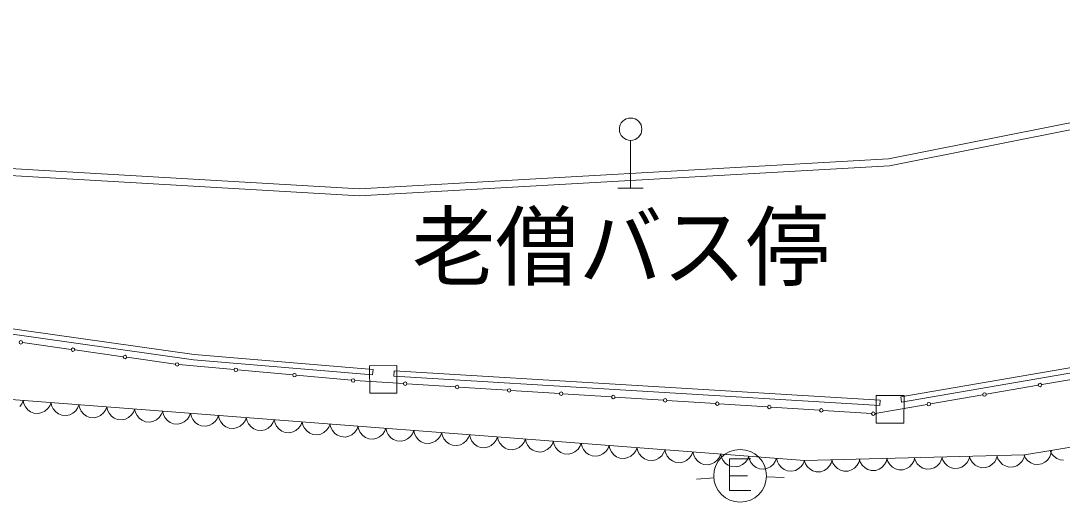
# Model space of a CAD drawing. Units: millimetres, scale not verified. Extents: x 40000 to 680000, y 20000 to 380000.
# Drawn here: x 157140 to 186764, y 277357 to 291058 of the extents above; entities that cross this region are included whole.
import ezdxf
from ezdxf.enums import TextEntityAlignment as Align

# ---------------------------------------------------------------- set-up
doc = ezdxf.new("R2010")
doc.units = ezdxf.units.MM
doc.header["$LTSCALE"] = 1000
doc.layers.add('M-STR-STRC', color=7, linetype='Continuous', lineweight=13)
doc.layers.add('M-WORK', color=1, linetype='Continuous', lineweight=13)
doc.styles.add('ＭＳ Ｐゴシック', font='')
doc.styles.get('ＭＳ Ｐゴシック').set_extended_font_data('MS PGothic')

msp = doc.modelspace()

# ---------------------------------------------------------------- linework, layer by layer
at = {"layer": 'M-STR-STRC'}
for p, q in [((157191, 281902), (158574, 281706)), ((158673, 281692), (160056, 281495)), ((160155, 281481), (161538, 281285)), ((161637, 281273), (163207, 281131)), ((163306, 281121), (164876, 280979)), ((164975, 280970), (166545, 280827)), ((186184, 280702), (187667, 280957)), ((166644, 280819), (168024, 280731)), ((168124, 280724), (169504, 280636)), ((169604, 280630), (170983, 280541)), ((184603, 280429), (186085, 280685)), ((171083, 280535), (172463, 280447)), ((172563, 280440), (173943, 280352)), ((174042, 280346), (175422, 280258)), ((175522, 280251), (176902, 280163)), ((183021, 280157), (184504, 280412)), ((177002, 280156), (178381, 280068)), ((178481, 280062), (179861, 279974)), ((179961, 279967), (181341, 279879)), ((181440, 279884), (182923, 280140))]:
    msp.add_line(p, q, dxfattribs=at)
for centre in [(157142, 281909), (158624, 281699), (160105, 281488), (161587, 281278), (163256, 281126), (164925, 280974), (166594, 280822), (168074, 280728), (169554, 280633), (171033, 280538), (186135, 280693), (172513, 280444), (173993, 280349), (175472, 280254), (184553, 280421), (176952, 280160), (178431, 280065), (179911, 279970), (182972, 280148), (181391, 279876)]:
    msp.add_circle(centre, 50, dxfattribs=at)
at = {"layer": 'M-WORK'}
for p, q in [((181823, 287133), (201618, 291058)), ((181848, 286934), (201643, 290859)), ((143068, 287654), (166777, 286277)), ((174488, 287651), (174488, 286291)), ((143068, 287453), (166777, 286076)), ((166777, 286277), (181823, 287133)), ((166777, 286076), (181848, 286934)), ((174128, 286291), (174848, 286291)), ((162067, 281559), (143824, 284130)), ((162050, 281410), (143817, 283980)), ((167162, 281134), (162067, 281559)), ((189122, 281551), (182171, 280352)), ((167149, 280984), (162050, 281410)), ((167060, 281239), (167836, 281244)), ((167065, 280459), (167060, 281239)), ((167149, 280984), (167162, 281134)), ((167836, 281244), (167841, 280464)), ((189161, 281406), (182196, 280204)), ((167751, 280943), (167760, 281093)), ((181573, 280107), (167751, 280943)), ((181582, 280257), (167760, 281093)), ((154029, 280497), (179433, 278546)), ((157167, 280159), (157206, 280253)), ((157203, 280253), (157227, 280155)), ((167841, 280464), (167065, 280459)), ((181477, 279606), (181477, 280398)), ((181477, 280398), (182265, 280397)), ((181573, 280107), (181582, 280257)), ((182171, 280352), (182196, 280204)), ((182265, 280397), (182264, 279606)), ((157113, 280083), (157167, 280159)), ((157227, 280155), (157269, 280071)), ((157269, 280071), (157343, 279985)), ((157343, 279985), (157419, 279931)), ((157738, 279907), (157821, 279949)), ((157821, 279949), (157907, 280022)), ((157907, 280022), (157961, 280098)), ((157961, 280098), (158000, 280192)), ((157997, 280192), (158021, 280094)), ((158021, 280094), (158063, 280010)), ((158063, 280010), (158136, 279924)), ((158615, 279888), (158701, 279961)), ((158701, 279961), (158755, 280037)), ((158755, 280037), (158794, 280131)), ((158790, 280131), (158815, 280033)), ((158815, 280033), (158857, 279949)), ((158857, 279949), (158930, 279864)), ((159495, 279900), (159549, 279977)), ((159549, 279977), (159588, 280070)), ((159584, 280070), (159609, 279972)), ((159609, 279972), (159651, 279888)), ((160343, 279916), (160382, 280009)), ((160378, 280009), (160403, 279911)), ((161137, 279855), (161176, 279948)), ((161172, 279948), (161197, 279850)), ((157419, 279931), (157512, 279892)), ((157512, 279892), (157640, 279882)), ((157640, 279882), (157738, 279907)), ((158136, 279924), (158213, 279871)), ((158213, 279871), (158306, 279831)), ((158306, 279831), (158433, 279821)), ((158433, 279821), (158532, 279846)), ((158532, 279846), (158615, 279888)), ((158930, 279864), (159006, 279810)), ((159006, 279810), (159100, 279770)), ((159100, 279770), (159227, 279761)), ((159227, 279761), (159326, 279785)), ((159326, 279785), (159409, 279827)), ((159409, 279827), (159495, 279900)), ((159651, 279888), (159724, 279803)), ((159724, 279803), (159800, 279749)), ((159800, 279749), (159894, 279709)), ((159894, 279709), (160021, 279700)), ((160021, 279700), (160119, 279724)), ((160119, 279724), (160203, 279766)), ((160203, 279766), (160289, 279839)), ((160289, 279839), (160343, 279916)), ((160403, 279911), (160445, 279828)), ((160445, 279828), (160518, 279742)), ((160518, 279742), (160594, 279688)), ((160594, 279688), (160688, 279648)), ((160815, 279639), (160913, 279663)), ((160913, 279663), (160997, 279705)), ((160997, 279705), (161083, 279779)), ((161083, 279779), (161137, 279855)), ((161197, 279850), (161238, 279767)), ((161238, 279767), (161312, 279681)), ((161312, 279681), (161388, 279627)), ((161791, 279644), (161877, 279718)), ((161877, 279718), (161931, 279794)), ((161931, 279794), (161970, 279887)), ((161966, 279887), (161991, 279789)), ((161991, 279789), (162032, 279706)), ((162032, 279706), (162106, 279620)), ((162585, 279583), (162670, 279657)), ((162670, 279657), (162724, 279733)), ((162724, 279733), (162764, 279826)), ((162760, 279826), (162784, 279728)), ((162784, 279728), (162826, 279645)), ((163464, 279596), (163518, 279672)), ((163518, 279672), (163558, 279765)), ((163554, 279765), (163578, 279667)), ((163578, 279667), (163620, 279584)), ((164312, 279611), (164351, 279704)), ((164348, 279704), (164372, 279606)), ((160688, 279648), (160815, 279639)), ((161388, 279627), (161481, 279587)), ((161481, 279587), (161609, 279578)), ((161609, 279578), (161707, 279602)), ((161707, 279602), (161791, 279644)), ((162106, 279620), (162182, 279566)), ((162182, 279566), (162275, 279527)), ((162275, 279527), (162403, 279517)), ((162403, 279517), (162501, 279541)), ((162501, 279541), (162585, 279583)), ((162826, 279645), (162900, 279559)), ((162900, 279559), (162976, 279505)), ((162976, 279505), (163069, 279466)), ((163069, 279466), (163197, 279456)), ((163197, 279456), (163295, 279480)), ((163295, 279480), (163378, 279522)), ((163378, 279522), (163464, 279596)), ((163620, 279584), (163694, 279498)), ((163694, 279498), (163770, 279444)), ((163770, 279444), (163863, 279405)), ((163863, 279405), (163991, 279395)), ((163991, 279395), (164089, 279419)), ((164089, 279419), (164172, 279461)), ((164172, 279461), (164258, 279535)), ((164258, 279535), (164312, 279611)), ((164372, 279606), (164414, 279523)), ((164414, 279523), (164488, 279437)), ((164488, 279437), (164564, 279383)), ((164564, 279383), (164657, 279344)), ((164785, 279334), (164883, 279358)), ((164883, 279358), (164966, 279400)), ((164966, 279400), (165052, 279474)), ((165052, 279474), (165106, 279550)), ((165106, 279550), (165145, 279643)), ((165142, 279643), (165166, 279545)), ((165166, 279545), (165208, 279462)), ((165208, 279462), (165282, 279376)), ((165282, 279376), (165358, 279322)), ((165760, 279339), (165846, 279413)), ((165846, 279413), (165900, 279489)), ((165900, 279489), (165939, 279582)), ((165935, 279582), (165960, 279484)), ((165960, 279484), (166002, 279401)), ((166002, 279401), (166075, 279315)), ((166640, 279352), (166694, 279428)), ((166694, 279428), (166733, 279521)), ((166729, 279522), (166754, 279423)), ((166754, 279423), (166796, 279340)), ((167434, 279291), (167488, 279367)), ((167488, 279367), (167527, 279460)), ((167523, 279461), (167548, 279362)), ((167548, 279362), (167590, 279279)), ((168282, 279306), (168321, 279399)), ((168317, 279400), (168342, 279301)), ((182264, 279606), (181477, 279606)), ((164657, 279344), (164785, 279334)), ((165358, 279322), (165451, 279283)), ((165451, 279283), (165578, 279273)), ((165578, 279273), (165677, 279297)), ((165677, 279297), (165760, 279339)), ((166075, 279315), (166151, 279261)), ((166151, 279261), (166245, 279222)), ((166245, 279222), (166372, 279212)), ((166372, 279212), (166471, 279237)), ((166471, 279237), (166554, 279278)), ((166554, 279278), (166640, 279352)), ((166796, 279340), (166869, 279254)), ((166869, 279254), (166945, 279200)), ((166945, 279200), (167039, 279161)), ((167039, 279161), (167166, 279151)), ((167166, 279151), (167264, 279176)), ((167264, 279176), (167348, 279217)), ((167348, 279217), (167434, 279291)), ((167590, 279279), (167663, 279193)), ((167663, 279193), (167739, 279139)), ((167739, 279139), (167833, 279100)), ((167833, 279100), (167960, 279090)), ((167960, 279090), (168058, 279115)), ((168058, 279115), (168142, 279156)), ((168142, 279156), (168228, 279230)), ((168228, 279230), (168282, 279306)), ((168342, 279301), (168383, 279218)), ((168383, 279218), (168457, 279132)), ((168457, 279132), (168533, 279078)), ((168533, 279078), (168626, 279039)), ((168852, 279054), (168936, 279095)), ((168936, 279095), (169022, 279169)), ((169022, 279169), (169076, 279245)), ((169076, 279245), (169115, 279338)), ((169111, 279339), (169136, 279241)), ((169136, 279241), (169177, 279157)), ((169177, 279157), (169251, 279071)), ((169251, 279071), (169327, 279017)), ((169730, 279034), (169815, 279108)), ((169815, 279108), (169869, 279184)), ((169869, 279184), (169909, 279277)), ((169905, 279278), (169929, 279180)), ((169929, 279180), (169971, 279096)), ((169971, 279096), (170045, 279010)), ((170609, 279047), (170663, 279123)), ((170663, 279123), (170703, 279216)), ((170699, 279217), (170723, 279119)), ((170723, 279119), (170765, 279035)), ((171403, 278986), (171457, 279062)), ((171457, 279062), (171496, 279156)), ((171493, 279156), (171517, 279058)), ((172251, 279001), (172290, 279095)), ((172287, 279095), (172311, 278997)), ((185694, 278706), (188673, 279199)), ((168626, 279039), (168754, 279029)), ((168754, 279029), (168852, 279054)), ((169327, 279017), (169420, 278978)), ((169420, 278978), (169548, 278968)), ((169548, 278968), (169646, 278993)), ((169646, 278993), (169730, 279034)), ((170045, 279010), (170121, 278956)), ((170121, 278956), (170214, 278917)), ((170214, 278917), (170342, 278907)), ((170342, 278907), (170440, 278932)), ((170440, 278932), (170523, 278973)), ((170523, 278973), (170609, 279047)), ((170765, 279035), (170839, 278949)), ((170839, 278949), (170915, 278895)), ((170915, 278895), (171008, 278856)), ((171008, 278856), (171136, 278846)), ((171136, 278846), (171234, 278871)), ((171234, 278871), (171317, 278913)), ((171317, 278913), (171403, 278986)), ((171517, 279058), (171559, 278974)), ((171559, 278974), (171633, 278888)), ((171633, 278888), (171709, 278834)), ((171709, 278834), (171802, 278795)), ((171802, 278795), (171930, 278785)), ((171930, 278785), (172028, 278810)), ((172028, 278810), (172111, 278852)), ((172111, 278852), (172197, 278925)), ((172197, 278925), (172251, 279001)), ((172311, 278997), (172353, 278913)), ((172353, 278913), (172427, 278827)), ((172427, 278827), (172503, 278773)), ((172503, 278773), (172596, 278734)), ((172822, 278749), (172905, 278791)), ((172905, 278791), (172991, 278864)), ((172991, 278864), (173045, 278940)), ((173045, 278940), (173084, 279034)), ((173080, 279034), (173105, 278936)), ((173105, 278936), (173147, 278852)), ((173147, 278852), (173220, 278766)), ((173220, 278766), (173296, 278712)), ((173699, 278730), (173785, 278803)), ((173785, 278803), (173839, 278879)), ((173839, 278879), (173878, 278973)), ((173874, 278973), (173899, 278875)), ((173899, 278875), (173941, 278791)), ((173941, 278791), (174014, 278705)), ((174579, 278742), (174633, 278818)), ((174633, 278818), (174672, 278912)), ((174668, 278912), (174693, 278814)), ((174693, 278814), (174735, 278730)), ((175427, 278758), (175466, 278851)), ((175462, 278851), (175487, 278753)), ((176221, 278697), (176260, 278790)), ((176256, 278790), (176281, 278692)), ((186417, 278825), (186464, 278736)), ((186445, 278733), (186461, 278833)), ((172596, 278734), (172724, 278724)), ((172724, 278724), (172822, 278749)), ((173296, 278712), (173390, 278673)), ((173390, 278673), (173517, 278663)), ((173517, 278663), (173616, 278688)), ((173616, 278688), (173699, 278730)), ((174014, 278705), (174090, 278651)), ((174090, 278651), (174184, 278612)), ((174184, 278612), (174311, 278602)), ((174311, 278602), (174409, 278627)), ((174409, 278627), (174493, 278669)), ((174493, 278669), (174579, 278742)), ((174735, 278730), (174808, 278645)), ((174808, 278645), (174884, 278591)), ((174884, 278591), (174978, 278551)), ((174978, 278551), (175105, 278541)), ((175105, 278541), (175203, 278566)), ((175203, 278566), (175287, 278608)), ((175287, 278608), (175373, 278681)), ((175373, 278681), (175427, 278758)), ((175487, 278753), (175528, 278669)), ((175528, 278669), (175602, 278584)), ((175602, 278584), (175678, 278530)), ((175678, 278530), (175771, 278490)), ((175771, 278490), (175899, 278481)), ((175899, 278481), (175997, 278505)), ((175997, 278505), (176081, 278547)), ((176081, 278547), (176167, 278620)), ((176167, 278620), (176221, 278697)), ((176281, 278692), (176322, 278609)), ((176322, 278609), (176396, 278523)), ((176396, 278523), (176472, 278469)), ((176472, 278469), (176565, 278429)), ((176791, 278444), (176875, 278486)), ((176875, 278486), (176960, 278560)), ((176960, 278560), (177014, 278636)), ((177014, 278636), (177054, 278729)), ((177050, 278729), (177074, 278631)), ((177074, 278631), (177116, 278548)), ((177116, 278548), (177190, 278462)), ((177303, 278587), (177303, 277687)), ((177903, 278587), (177303, 278587)), ((177668, 278425), (177754, 278499)), ((177754, 278499), (177808, 278575)), ((177808, 278575), (177848, 278668)), ((177844, 278668), (177868, 278570)), ((177868, 278570), (177910, 278487)), ((177910, 278487), (177984, 278401)), ((178548, 278438), (178602, 278514)), ((178602, 278514), (178641, 278607)), ((178638, 278607), (178662, 278509)), ((178662, 278509), (178704, 278426)), ((179396, 278453), (179435, 278546)), ((179425, 278546), (179459, 278451)), ((179433, 278546), (185694, 278706)), ((180149, 278388), (180195, 278470)), ((180195, 278470), (180225, 278566)), ((180208, 278566), (180242, 278471)), ((180242, 278471), (180292, 278392)), ((180932, 278408), (180978, 278490)), ((180978, 278490), (181007, 278586)), ((180990, 278586), (181025, 278491)), ((181025, 278491), (181075, 278412)), ((181714, 278428), (181760, 278509)), ((181760, 278509), (181790, 278606)), ((181773, 278606), (181807, 278511)), ((181807, 278511), (181857, 278432)), ((182497, 278448), (182543, 278529)), ((182543, 278529), (182572, 278626)), ((182555, 278626), (182590, 278531)), ((182590, 278531), (182640, 278452)), ((183202, 278386), (183280, 278468)), ((183280, 278468), (183326, 278549)), ((183326, 278549), (183355, 278646)), ((183338, 278646), (183372, 278551)), ((183372, 278551), (183422, 278472)), ((183422, 278472), (183504, 278394)), ((183984, 278406), (184062, 278488)), ((184062, 278488), (184108, 278569)), ((184108, 278569), (184138, 278666)), ((184121, 278666), (184155, 278571)), ((184155, 278571), (184205, 278492)), ((184205, 278492), (184287, 278414)), ((184767, 278426), (184845, 278508)), ((184845, 278508), (184891, 278589)), ((184891, 278589), (184920, 278686)), ((184903, 278686), (184938, 278590)), ((184938, 278590), (184988, 278512)), ((184988, 278512), (185070, 278434)), ((185550, 278446), (185627, 278528)), ((185627, 278528), (185673, 278609)), ((185672, 278702), (185719, 278613)), ((185673, 278609), (185703, 278706)), ((185719, 278613), (185780, 278542)), ((185780, 278542), (185872, 278476)), ((185872, 278476), (185958, 278441)), ((186185, 278446), (186274, 278494)), ((186274, 278494), (186345, 278554)), ((186345, 278554), (186411, 278646)), ((186411, 278646), (186445, 278733)), ((186464, 278736), (186524, 278665)), ((186524, 278665), (186616, 278599)), ((186616, 278599), (186703, 278565)), ((186703, 278565), (186803, 278549)), ((176565, 278429), (176693, 278420)), ((176693, 278420), (176791, 278444)), ((177190, 278462), (177266, 278408)), ((177266, 278408), (177359, 278368)), ((177359, 278368), (177487, 278359)), ((177487, 278359), (177585, 278383)), ((177585, 278383), (177668, 278425)), ((177984, 278401), (178060, 278347)), ((178060, 278347), (178153, 278307)), ((178153, 278307), (178281, 278298)), ((178281, 278298), (178379, 278322)), ((178379, 278322), (178462, 278364)), ((178462, 278364), (178548, 278438)), ((178704, 278426), (178778, 278340)), ((178778, 278340), (178854, 278286)), ((178854, 278286), (178947, 278247)), ((178947, 278247), (179075, 278237)), ((179075, 278237), (179173, 278261)), ((179173, 278261), (179256, 278303)), ((179256, 278303), (179342, 278377)), ((179342, 278377), (179396, 278453)), ((179459, 278451), (179509, 278372)), ((179509, 278372), (179591, 278294)), ((179591, 278294), (179673, 278248)), ((179673, 278248), (179769, 278219)), ((179769, 278219), (179897, 278222)), ((179897, 278222), (179992, 278256)), ((179992, 278256), (180071, 278306)), ((180071, 278306), (180149, 278388)), ((180292, 278392), (180374, 278314)), ((180374, 278314), (180455, 278268)), ((180455, 278268), (180552, 278239)), ((180552, 278239), (180680, 278242)), ((180680, 278242), (180775, 278276)), ((180775, 278276), (180854, 278326)), ((180854, 278326), (180932, 278408)), ((181075, 278412), (181157, 278334)), ((181157, 278334), (181238, 278288)), ((181238, 278288), (181335, 278259)), ((181335, 278259), (181463, 278262)), ((181463, 278262), (181558, 278296)), ((181558, 278296), (181636, 278346)), ((181636, 278346), (181714, 278428)), ((181857, 278432), (181939, 278354)), ((181939, 278354), (182020, 278308)), ((182020, 278308), (182117, 278278)), ((182117, 278278), (182245, 278282)), ((182245, 278282), (182340, 278316)), ((182340, 278316), (182419, 278366)), ((182419, 278366), (182497, 278448)), ((182640, 278452), (182722, 278374)), ((182722, 278374), (182803, 278328)), ((182803, 278328), (182900, 278298)), ((182900, 278298), (183028, 278302)), ((183028, 278302), (183123, 278336)), ((183123, 278336), (183202, 278386)), ((183504, 278394), (183586, 278348)), ((183586, 278348), (183682, 278318)), ((183682, 278318), (183810, 278322)), ((183810, 278322), (183906, 278356)), ((183906, 278356), (183984, 278406)), ((184287, 278414), (184368, 278368)), ((184368, 278368), (184465, 278338)), ((184465, 278338), (184593, 278342)), ((184593, 278342), (184688, 278376)), ((184688, 278376), (184767, 278426)), ((185070, 278434), (185151, 278388)), ((185151, 278388), (185248, 278358)), ((185248, 278358), (185376, 278362)), ((185376, 278362), (185471, 278396)), ((185471, 278396), (185550, 278446)), ((185958, 278441), (186058, 278426)), ((186058, 278426), (186185, 278446)), ((176861, 278049), (176362, 278012)), ((177303, 278107), (177813, 278107)), ((178352, 278079), (178851, 278064)), ((177303, 277687), (177903, 277687))]:
    msp.add_line(p, q, dxfattribs=at)
for centre, radius in [((174488, 287971), 320), ((177603, 278107), 750)]:
    msp.add_circle(centre, radius, dxfattribs=at)

# ---------------------------------------------------------------- texts
at = {"layer": 'M-WORK', "style": 'ＭＳ Ｐゴシック', "width": 0.95}
msp.add_text('老僧バス停', height=1833, dxfattribs=at).set_placement((168265, 283163), align=Align.BOTTOM_LEFT)

doc.saveas('drawing.dxf')
